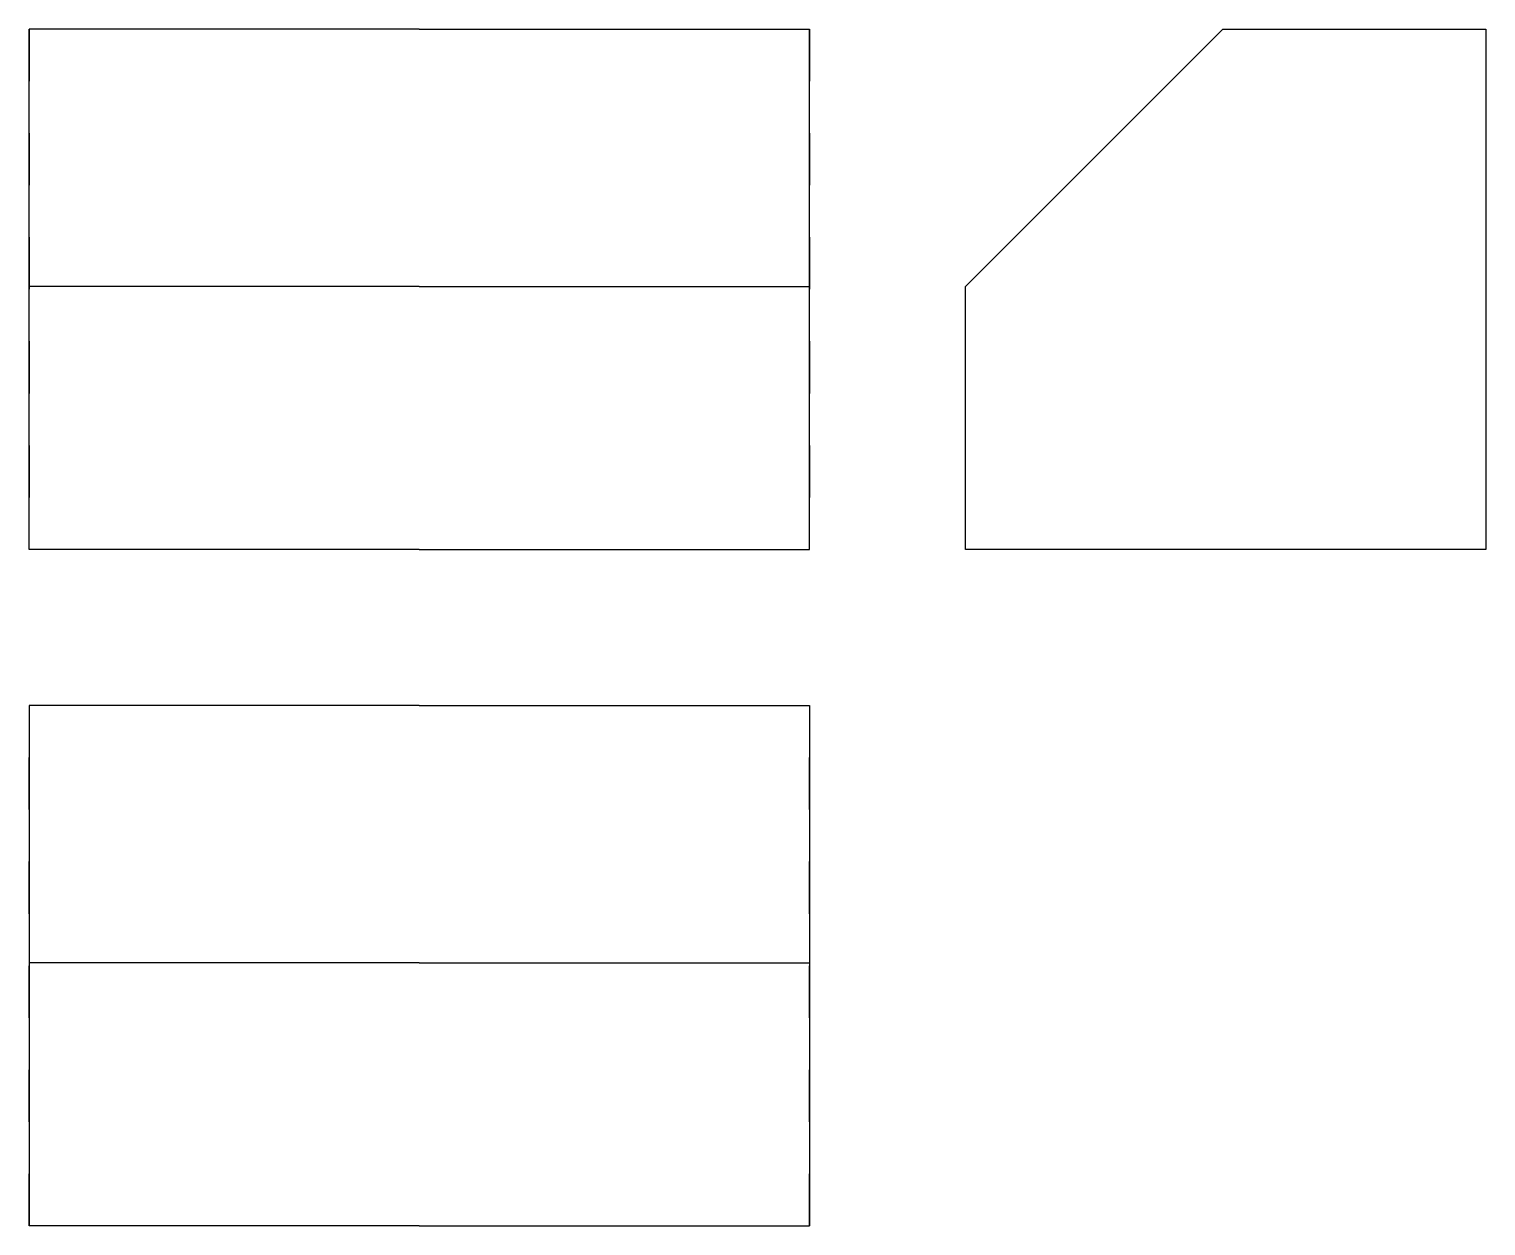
# Model space of a CAD drawing. Extents: x 0 to 2.8, y 0 to 2.3.
import ezdxf

# ---------------------------------------------------------------- set-up
doc = ezdxf.new("R2010")
doc.units = 0
doc.linetypes.add('HIDDEN', pattern=[0.075, 0.050025, -0.024975])
for name, color, linetype in [('FRONT', 7, 'CONTINUOUS'), ('FRONT_HID', 7, 'HIDDEN'), ('LEFT', 7, 'CONTINUOUS'), ('TOP', 7, 'CONTINUOUS'), ('TOP_HID', 7, 'HIDDEN')]:
    doc.layers.add(name, color=color, linetype=linetype)

msp = doc.modelspace()

# ---------------------------------------------------------------- linework, layer by layer
at = {"layer": 'FRONT'}
for p, q in [((0, 1.805263), (0, 2.3)), ((0.75, 2.3), (0, 2.3)), ((0.75, 2.3), (1.5, 2.3)), ((1.5, 1.805263), (1.5, 2.3)), ((0, 1.3), (0, 1.805263)), ((0.75, 1.805263), (0, 1.805263)), ((0.75, 1.805263), (1.5, 1.805263)), ((1.5, 1.3), (1.5, 1.805263)), ((0.75, 1.3), (0, 1.3)), ((0.75, 1.3), (1.5, 1.3))]:
    msp.add_line(p, q, dxfattribs=at)
at = {"layer": 'FRONT_HID', "linetype": 'HIDDEN'}
for p, q in [((0, 2.3), (0, 1.3)), ((1.5, 2.3), (1.5, 1.3))]:
    msp.add_line(p, q, dxfattribs=at)
at = {"layer": 'LEFT'}
for p, q in [((1.8, 1.805263), (2.294737, 2.3)), ((2.294737, 2.3), (2.8, 2.3)), ((2.8, 2.3), (2.8, 1.3)), ((1.8, 1.3), (1.8, 1.805263)), ((2.8, 1.3), (1.8, 1.3))]:
    msp.add_line(p, q, dxfattribs=at)
at = {"layer": 'TOP'}
for p, q in [((0.75, 1), (0, 1)), ((0, 1), (0, 0.505263)), ((0.75, 1), (1.5, 1)), ((1.5, 1), (1.5, 0.505263)), ((0, 0.505263), (0, 0)), ((0.75, 0.505263), (0, 0.505263)), ((0.75, 0.505263), (1.5, 0.505263)), ((1.5, 0.505263), (1.5, 0)), ((0.75, 0), (0, 0)), ((0.75, 0), (1.5, 0))]:
    msp.add_line(p, q, dxfattribs=at)
at = {"layer": 'TOP_HID', "linetype": 'HIDDEN'}
for p, q in [((0, 0), (0, 1)), ((1.5, 0), (1.5, 1))]:
    msp.add_line(p, q, dxfattribs=at)

doc.saveas('drawing.dxf')
